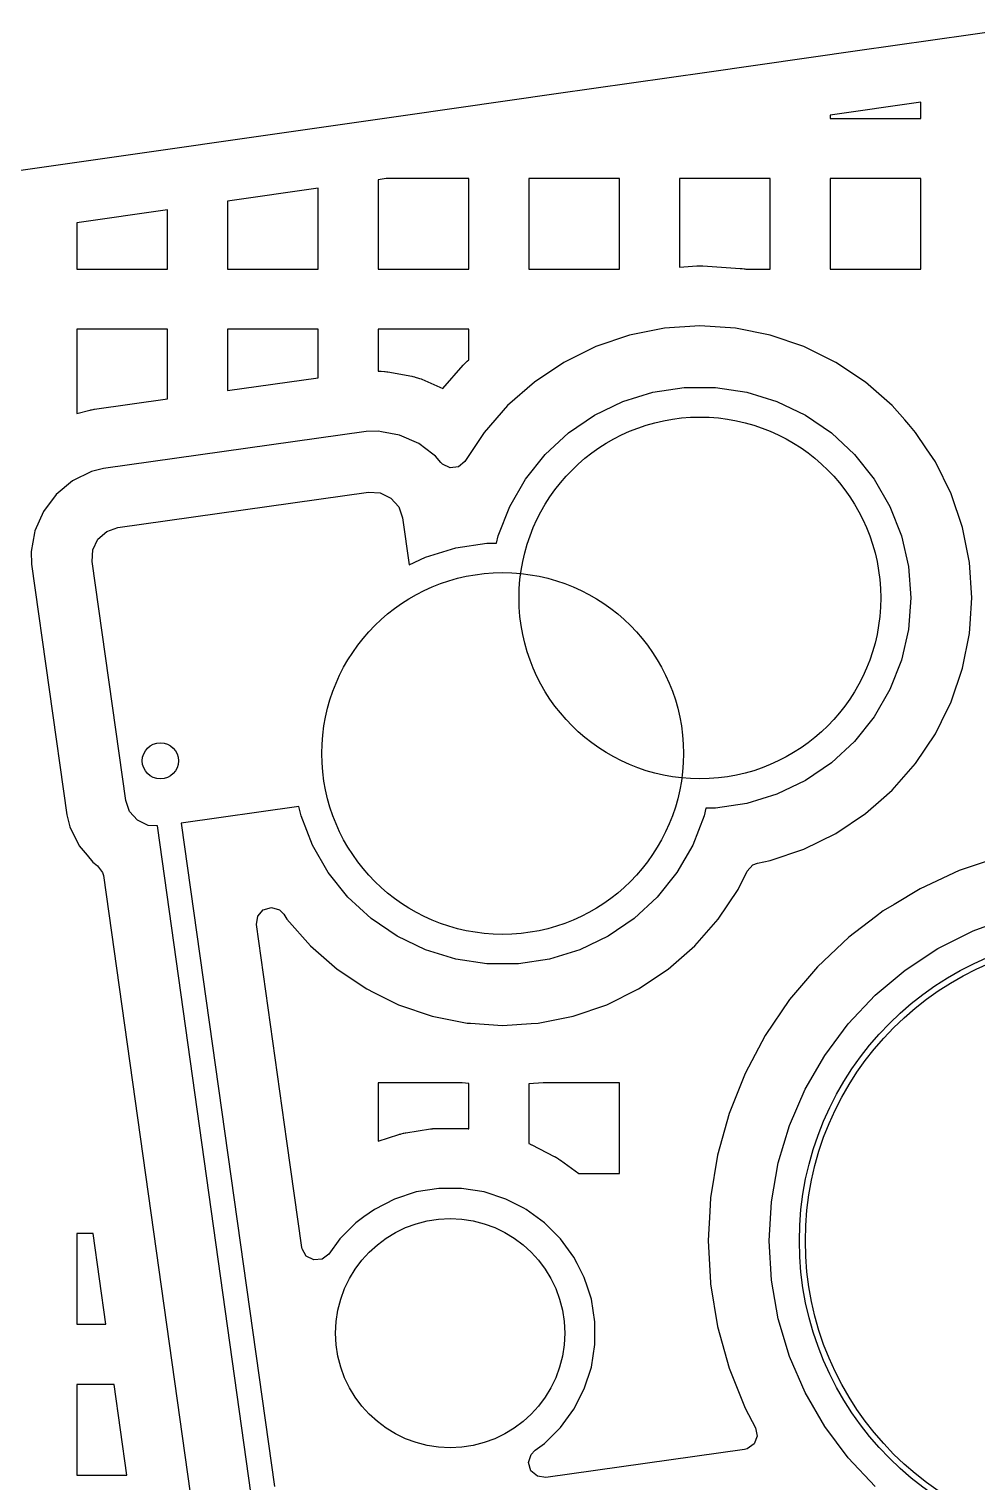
# Model space of a CAD drawing. Extents: x 2.49 to 8.57, y -5.87 to -1.87.
# Drawn here: x 3.3174 to 3.627, y -3.0932 to -2.6188 of the extents above; entities that cross this region are included whole.
import ezdxf

# ---------------------------------------------------------------- set-up
doc = ezdxf.new("R2010")
doc.units = 0
doc.header["$MEASUREMENT"] = 0
doc.layers.add('BLACK', color=7, linetype='CONTINUOUS')

msp = doc.modelspace()

# ---------------------------------------------------------------- linework, layer by layer
at = {"layer": 'BLACK', "linetype": 'CONTINUOUS'}
for p, q in [((3.58799, -2.62585), (3.63721, -2.61883)), ((3.53878, -2.63288), (3.58799, -2.62585)), ((3.48957, -2.63991), (3.53878, -2.63288)), ((3.44036, -2.64694), (3.48957, -2.63991)), ((3.29272, -2.66802), (3.44036, -2.64694)), ((3.60867, -2.64271), (3.57906, -2.64694)), ((3.57906, -2.64694), (3.57906, -2.64803)), ((3.60867, -2.64803), (3.60867, -2.64271)), ((3.57906, -2.64803), (3.60867, -2.64803)), ((3.43407, -2.66764), (3.43142, -2.66802)), ((3.43142, -2.66802), (3.43142, -2.69724)), ((3.46103, -2.66764), (3.43407, -2.66764)), ((3.46103, -2.69724), (3.46103, -2.66764)), ((3.51024, -2.66764), (3.48064, -2.66764)), ((3.48064, -2.66764), (3.48064, -2.69724)), ((3.51024, -2.69655), (3.51024, -2.66764)), ((3.55945, -2.66764), (3.52985, -2.66764)), ((3.52985, -2.66764), (3.52985, -2.69655)), ((3.55945, -2.69724), (3.55945, -2.66764)), ((3.60867, -2.66764), (3.57906, -2.66764)), ((3.57906, -2.66764), (3.57906, -2.69724)), ((3.60867, -2.69724), (3.60867, -2.66764)), ((3.41182, -2.67082), (3.38221, -2.67504)), ((3.38221, -2.67504), (3.38221, -2.69724)), ((3.41182, -2.69724), (3.41182, -2.67082)), ((3.3626, -2.67784), (3.333, -2.68207)), ((3.3626, -2.69724), (3.3626, -2.67784)), ((3.333, -2.68207), (3.333, -2.69724)), ((3.333, -2.69724), (3.3626, -2.69724)), ((3.38221, -2.69724), (3.41182, -2.69724)), ((3.43142, -2.69724), (3.46103, -2.69724)), ((3.48064, -2.69724), (3.51024, -2.69724)), ((3.51024, -2.69724), (3.51024, -2.69655)), ((3.52985, -2.69655), (3.53556, -2.69618)), ((3.53556, -2.69618), (3.53572, -2.69617)), ((3.53572, -2.69617), (3.53604, -2.69616)), ((3.53604, -2.69616), (3.5362, -2.69616)), ((3.5362, -2.69616), (3.53684, -2.69616)), ((3.53684, -2.69616), (3.537, -2.69616)), ((3.537, -2.69616), (3.53733, -2.69617)), ((3.53733, -2.69617), (3.53749, -2.69618)), ((3.53749, -2.69618), (3.54972, -2.69698)), ((3.54972, -2.69698), (3.54988, -2.69699)), ((3.54988, -2.69699), (3.5502, -2.69703)), ((3.5502, -2.69703), (3.55035, -2.69704)), ((3.55035, -2.69704), (3.55099, -2.69713)), ((3.55099, -2.69713), (3.55115, -2.69715)), ((3.55115, -2.69715), (3.55147, -2.6972)), ((3.55147, -2.6972), (3.55162, -2.69723)), ((3.55162, -2.69723), (3.55168, -2.69724)), ((3.55168, -2.69724), (3.55945, -2.69724)), ((3.57906, -2.69724), (3.60867, -2.69724)), ((3.3626, -2.71685), (3.333, -2.71685)), ((3.333, -2.71685), (3.333, -2.7443)), ((3.3626, -2.73685), (3.3626, -2.71685)), ((3.41182, -2.71685), (3.38221, -2.71685)), ((3.38221, -2.71685), (3.38221, -2.73685)), ((3.41182, -2.73052), (3.41182, -2.71685)), ((3.46103, -2.71685), (3.43142, -2.71685)), ((3.43142, -2.71685), (3.43142, -2.73052)), ((3.46103, -2.72684), (3.46103, -2.71685)), ((3.52493, -2.71652), (3.51354, -2.71879)), ((3.53652, -2.71577), (3.52493, -2.71652)), ((3.52493, -2.71652), (3.52493, -2.71652)), ((3.52493, -2.71652), (3.52493, -2.71652)), ((3.52493, -2.71652), (3.52493, -2.71652)), ((3.52493, -2.71652), (3.52493, -2.71652)), ((3.54811, -2.71652), (3.53652, -2.71577)), ((3.53652, -2.71577), (3.53652, -2.71577)), ((3.5595, -2.71879), (3.54811, -2.71652)), ((3.54811, -2.71652), (3.54811, -2.71652)), ((3.54811, -2.71652), (3.54811, -2.71652)), ((3.50254, -2.72252), (3.49213, -2.72766)), ((3.51354, -2.71879), (3.50254, -2.72252)), ((3.51354, -2.71879), (3.51354, -2.71879)), ((3.55951, -2.71879), (3.5595, -2.71879)), ((3.5595, -2.71879), (3.5595, -2.71879)), ((3.5705, -2.72252), (3.55951, -2.71879)), ((3.58092, -2.72766), (3.5705, -2.72252)), ((3.4601, -2.72768), (3.46022, -2.72757)), ((3.46022, -2.72757), (3.46045, -2.72735)), ((3.46045, -2.72735), (3.46057, -2.72724)), ((3.46057, -2.72724), (3.46103, -2.72684)), ((3.41182, -2.73269), (3.41182, -2.73052)), ((3.43142, -2.73052), (3.43164, -2.73051)), ((3.43164, -2.73051), (3.43218, -2.73052)), ((3.43218, -2.73052), (3.43244, -2.73053)), ((3.43244, -2.73053), (3.43351, -2.73061)), ((3.43351, -2.73061), (3.43378, -2.73064)), ((3.43378, -2.73064), (3.43431, -2.7307)), ((3.43431, -2.7307), (3.43457, -2.73075)), ((3.43457, -2.73075), (3.44245, -2.73218)), ((3.44245, -2.73218), (3.44273, -2.73224)), ((3.44273, -2.73224), (3.44329, -2.73238)), ((3.45256, -2.73618), (3.45921, -2.7286)), ((3.45921, -2.7286), (3.45932, -2.72848)), ((3.45932, -2.72848), (3.45954, -2.72825)), ((3.45954, -2.72825), (3.45965, -2.72813)), ((3.45965, -2.72813), (3.4601, -2.72768)), ((3.49213, -2.72766), (3.48247, -2.73411)), ((3.59058, -2.73411), (3.58092, -2.72766)), ((3.58092, -2.72766), (3.58092, -2.72766)), ((3.3626, -2.73961), (3.3626, -2.73685)), ((3.38221, -2.73685), (3.41182, -2.73269)), ((3.44329, -2.73238), (3.44356, -2.73245)), ((3.44356, -2.73245), (3.44465, -2.73279)), ((3.44465, -2.73279), (3.44492, -2.73288)), ((3.44492, -2.73288), (3.44546, -2.73308)), ((3.44546, -2.73308), (3.44572, -2.73318)), ((3.44572, -2.73318), (3.45256, -2.73618)), ((3.48247, -2.73411), (3.47374, -2.74177)), ((3.52119, -2.73739), (3.53137, -2.73585)), ((3.53137, -2.73585), (3.54167, -2.73585)), ((3.54167, -2.73585), (3.55185, -2.73739)), ((3.59931, -2.74177), (3.59058, -2.73411)), ((3.33877, -2.74296), (3.3626, -2.73961)), ((3.47374, -2.74177), (3.46608, -2.7505)), ((3.50207, -2.74489), (3.51135, -2.74042)), ((3.51135, -2.74042), (3.52119, -2.73739)), ((3.55185, -2.73739), (3.56169, -2.74042)), ((3.56169, -2.74042), (3.57097, -2.74489)), ((3.60342, -2.74646), (3.59931, -2.74177)), ((3.333, -2.7443), (3.3373, -2.74324)), ((3.3373, -2.74324), (3.33742, -2.74321)), ((3.33742, -2.74321), (3.33766, -2.74316)), ((3.33766, -2.74316), (3.33778, -2.74313)), ((3.33778, -2.74313), (3.33827, -2.74304)), ((3.33827, -2.74304), (3.3384, -2.74302)), ((3.3384, -2.74302), (3.33865, -2.74298)), ((3.33865, -2.74298), (3.33877, -2.74296)), ((3.49357, -2.75069), (3.50207, -2.74489)), ((3.57097, -2.74489), (3.57948, -2.75069)), ((3.60472, -2.74794), (3.60342, -2.74646)), ((3.42752, -2.75028), (3.34174, -2.76234)), ((3.43158, -2.75013), (3.42752, -2.75028)), ((3.42752, -2.75028), (3.42752, -2.75028)), ((3.43254, -2.7503), (3.43158, -2.75013)), ((3.43838, -2.75137), (3.43254, -2.7503)), ((3.46608, -2.7505), (3.45976, -2.75997)), ((3.48602, -2.7577), (3.49357, -2.75069)), ((3.57948, -2.75069), (3.58703, -2.7577)), ((3.60697, -2.7505), (3.60472, -2.74794)), ((3.61057, -2.7559), (3.60697, -2.7505)), ((3.4447, -2.75414), (3.43838, -2.75137)), ((3.44931, -2.75761), (3.4447, -2.75414)), ((3.61342, -2.76016), (3.61057, -2.7559)), ((3.45022, -2.7583), (3.44931, -2.75761)), ((3.45194, -2.76037), (3.45022, -2.7583)), ((3.45022, -2.7583), (3.45022, -2.7583)), ((3.45243, -2.76089), (3.45194, -2.76037)), ((3.45976, -2.75997), (3.45765, -2.76173)), ((3.4796, -2.76575), (3.48602, -2.7577)), ((3.58703, -2.7577), (3.59345, -2.76575)), ((3.61856, -2.77058), (3.61342, -2.76016)), ((3.61342, -2.76016), (3.61342, -2.76016)), ((3.33779, -2.76331), (3.3316, -2.76637)), ((3.34174, -2.76234), (3.33779, -2.76331)), ((3.33779, -2.76331), (3.33779, -2.76331)), ((3.34174, -2.76234), (3.34174, -2.76234)), ((3.45492, -2.76208), (3.45243, -2.76089)), ((3.45765, -2.76173), (3.45492, -2.76208)), ((3.3316, -2.76637), (3.32629, -2.77078)), ((3.3316, -2.76637), (3.3316, -2.76637)), ((3.34644, -2.78158), (3.42831, -2.77007)), ((3.42831, -2.77007), (3.43214, -2.77029)), ((3.43214, -2.77029), (3.4356, -2.77196)), ((3.47445, -2.77466), (3.4796, -2.76575)), ((3.59345, -2.76575), (3.5986, -2.77466)), ((3.32629, -2.77078), (3.32213, -2.7763)), ((3.32629, -2.77078), (3.32629, -2.77078)), ((3.4356, -2.77196), (3.43816, -2.77482)), ((3.43816, -2.77482), (3.43942, -2.77845)), ((3.47069, -2.78425), (3.47445, -2.77466)), ((3.5986, -2.77466), (3.60236, -2.78425)), ((3.62229, -2.78158), (3.61856, -2.77058)), ((3.32213, -2.7763), (3.31936, -2.78263)), ((3.32213, -2.7763), (3.32213, -2.7763)), ((3.32213, -2.7763), (3.32213, -2.7763)), ((3.43942, -2.77845), (3.44158, -2.7938)), ((3.31924, -2.78327), (3.31812, -2.78942)), ((3.31936, -2.78263), (3.31924, -2.78327)), ((3.33995, -2.7854), (3.34281, -2.78284)), ((3.34281, -2.78284), (3.34644, -2.78158)), ((3.47014, -2.78665), (3.47069, -2.78425)), ((3.60236, -2.78425), (3.60465, -2.79429)), ((3.62456, -2.79297), (3.62229, -2.78158)), ((3.33806, -2.79269), (3.33828, -2.78886)), ((3.33828, -2.78886), (3.33995, -2.7854)), ((3.44693, -2.79122), (3.45677, -2.78819)), ((3.45677, -2.78819), (3.46695, -2.78665)), ((3.46695, -2.78665), (3.47014, -2.78665)), ((3.31812, -2.78942), (3.31827, -2.79349)), ((3.31827, -2.79349), (3.31827, -2.79349)), ((3.31827, -2.79349), (3.32978, -2.87536)), ((3.34902, -2.87067), (3.33806, -2.79269)), ((3.44158, -2.7938), (3.44693, -2.79122)), ((3.62532, -2.80456), (3.62456, -2.79297)), ((3.62456, -2.79297), (3.62456, -2.79297)), ((3.60465, -2.79429), (3.60542, -2.80456)), ((3.60542, -2.80456), (3.60465, -2.81483)), ((3.62476, -2.813), (3.62532, -2.80456)), ((3.62532, -2.80456), (3.62532, -2.80456)), ((3.62456, -2.81615), (3.62476, -2.813)), ((3.60465, -2.81483), (3.60236, -2.82487)), ((3.62229, -2.82754), (3.62456, -2.81615)), ((3.60236, -2.82487), (3.5986, -2.83445)), ((3.61856, -2.83854), (3.62229, -2.82754)), ((3.5986, -2.83445), (3.59345, -2.84337)), ((3.61543, -2.84488), (3.61856, -2.83854)), ((3.59345, -2.84337), (3.58703, -2.85142)), ((3.61342, -2.84895), (3.61543, -2.84488)), ((3.60697, -2.85861), (3.61342, -2.84895)), ((3.58703, -2.85142), (3.57948, -2.85842)), ((3.57948, -2.85842), (3.57097, -2.86422)), ((3.59931, -2.86734), (3.60697, -2.85861)), ((3.57097, -2.86422), (3.56169, -2.86869)), ((3.56169, -2.86869), (3.55185, -2.87173)), ((3.59567, -2.87053), (3.59931, -2.86734)), ((3.35028, -2.87429), (3.34902, -2.87067)), ((3.35284, -2.87716), (3.35028, -2.87429)), ((3.40558, -2.87266), (3.36715, -2.87806)), ((3.40626, -2.87566), (3.40558, -2.87266)), ((3.53849, -2.87326), (3.53794, -2.87566)), ((3.54167, -2.87326), (3.53849, -2.87326)), ((3.55185, -2.87173), (3.54167, -2.87326)), ((3.59058, -2.875), (3.59567, -2.87053)), ((3.32978, -2.87536), (3.32978, -2.87536)), ((3.32978, -2.87536), (3.33075, -2.87931)), ((3.33075, -2.87931), (3.33382, -2.8855)), ((3.3563, -2.87883), (3.35284, -2.87716)), ((3.35933, -2.879), (3.3563, -2.87883)), ((3.39002, -3.09736), (3.35933, -2.879)), ((3.36715, -2.87806), (3.39759, -3.09465)), ((3.41003, -2.88525), (3.40626, -2.87566)), ((3.53794, -2.87566), (3.53417, -2.88525)), ((3.58092, -2.88145), (3.59058, -2.875)), ((3.5705, -2.88659), (3.58092, -2.88145)), ((3.33382, -2.8855), (3.33382, -2.8855)), ((3.33382, -2.8855), (3.33638, -2.8886)), ((3.33638, -2.8886), (3.33822, -2.89082)), ((3.41517, -2.89417), (3.41003, -2.88525)), ((3.53417, -2.88525), (3.52903, -2.89417)), ((3.5595, -2.89032), (3.5705, -2.88659)), ((3.33822, -2.89082), (3.33874, -2.8912)), ((3.33874, -2.8912), (3.33982, -2.89202)), ((3.33982, -2.89202), (3.34146, -2.89423)), ((3.55194, -2.89378), (3.55381, -2.89175)), ((3.55381, -2.89175), (3.55537, -2.89115)), ((3.55537, -2.89115), (3.5595, -2.89032)), ((3.62123, -2.8936), (3.60844, -2.89951)), ((3.62451, -2.89249), (3.62123, -2.8936)), ((3.62123, -2.8936), (3.62123, -2.8936)), ((3.62123, -2.8936), (3.62123, -2.8936)), ((3.63458, -2.8891), (3.62451, -2.89249)), ((3.34146, -2.89423), (3.34172, -2.89524)), ((3.34172, -2.89524), (3.37005, -3.09685)), ((3.42159, -2.90222), (3.41517, -2.89417)), ((3.52903, -2.89417), (3.52261, -2.90222)), ((3.549, -2.89975), (3.55194, -2.89378)), ((3.42914, -2.90922), (3.42159, -2.90222)), ((3.52261, -2.90222), (3.51506, -2.90922)), ((3.54254, -2.90941), (3.549, -2.89975)), ((3.60844, -2.89951), (3.59997, -2.90461)), ((3.60844, -2.89951), (3.60844, -2.89951)), ((3.39211, -2.90851), (3.39392, -2.90643)), ((3.39392, -2.90643), (3.39656, -2.90567)), ((3.39656, -2.90567), (3.3992, -2.90645)), ((3.3992, -2.90645), (3.40061, -2.90784)), ((3.40061, -2.90784), (3.40166, -2.90941)), ((3.59637, -2.90678), (3.59389, -2.90866)), ((3.59997, -2.90461), (3.59637, -2.90678)), ((3.39171, -2.91123), (3.39211, -2.90851)), ((3.40165, -2.98196), (3.39171, -2.91123)), ((3.40166, -2.90941), (3.40931, -2.91814)), ((3.43765, -2.91502), (3.42914, -2.90922)), ((3.51506, -2.90922), (3.50655, -2.91502)), ((3.53489, -2.91814), (3.54254, -2.90941)), ((3.59389, -2.90866), (3.58515, -2.9153)), ((3.62573, -2.91327), (3.63778, -2.90888)), ((3.44693, -2.91949), (3.43765, -2.91502)), ((3.50655, -2.91502), (3.49727, -2.91949)), ((3.58515, -2.9153), (3.57492, -2.92499)), ((3.58515, -2.9153), (3.58515, -2.9153)), ((3.61428, -2.91902), (3.62573, -2.91327)), ((3.40931, -2.91814), (3.41805, -2.9258)), ((3.45677, -2.92253), (3.44693, -2.91949)), ((3.49727, -2.91949), (3.48743, -2.92253)), ((3.52615, -2.9258), (3.53489, -2.91814)), ((3.60357, -2.92606), (3.61428, -2.91902)), ((3.41805, -2.9258), (3.4277, -2.93225)), ((3.46695, -2.92406), (3.45677, -2.92253)), ((3.47725, -2.92406), (3.46695, -2.92406)), ((3.48743, -2.92253), (3.47725, -2.92406)), ((3.5165, -2.93225), (3.52615, -2.9258)), ((3.57492, -2.92499), (3.5658, -2.93573)), ((3.59375, -2.9343), (3.60357, -2.92606)), ((3.4277, -2.93225), (3.4277, -2.93225)), ((3.4277, -2.93225), (3.43, -2.93339)), ((3.43, -2.93339), (3.43812, -2.93739)), ((3.50608, -2.93739), (3.5165, -2.93225)), ((3.5658, -2.93573), (3.55789, -2.9474)), ((3.5658, -2.93573), (3.5658, -2.93573)), ((3.58495, -2.94363), (3.59375, -2.9343)), ((3.43812, -2.93739), (3.44912, -2.94112)), ((3.49508, -2.94112), (3.50608, -2.93739)), ((3.44912, -2.94112), (3.46051, -2.94339)), ((3.46051, -2.94339), (3.46162, -2.94346)), ((3.46162, -2.94346), (3.4721, -2.94415)), ((3.4721, -2.94415), (3.48138, -2.94354)), ((3.4721, -2.94415), (3.4721, -2.94415)), ((3.4721, -2.94415), (3.4721, -2.94415)), ((3.48138, -2.94354), (3.48369, -2.94339)), ((3.48369, -2.94339), (3.49508, -2.94112)), ((3.57729, -2.95391), (3.58495, -2.94363)), ((3.55789, -2.9474), (3.55129, -2.95985)), ((3.55789, -2.9474), (3.55789, -2.9474)), ((3.57088, -2.96501), (3.57729, -2.95391)), ((3.55129, -2.95985), (3.54608, -2.97294)), ((3.55129, -2.95985), (3.55129, -2.95985)), ((3.45869, -2.96291), (3.43142, -2.96291)), ((3.43142, -2.96291), (3.43142, -2.98196)), ((3.45875, -2.96292), (3.45869, -2.96291)), ((3.45891, -2.96293), (3.45875, -2.96292)), ((3.46103, -2.96307), (3.45891, -2.96293)), ((3.46103, -2.96324), (3.46103, -2.96307)), ((3.46103, -2.97789), (3.46103, -2.96324)), ((3.48529, -2.96293), (3.48064, -2.96324)), ((3.48064, -2.96324), (3.48064, -2.98272)), ((3.48545, -2.96292), (3.48529, -2.96293)), ((3.48551, -2.96291), (3.48545, -2.96292)), ((3.51024, -2.96291), (3.48551, -2.96291)), ((3.51024, -2.99252), (3.51024, -2.96291)), ((3.56581, -2.97678), (3.57088, -2.96501)), ((3.54608, -2.97294), (3.54231, -2.98651)), ((3.54608, -2.97294), (3.54608, -2.97294)), ((3.44045, -2.97922), (3.44856, -2.97793)), ((3.44856, -2.97793), (3.44875, -2.97791)), ((3.44875, -2.97791), (3.44914, -2.97786)), ((3.44914, -2.97786), (3.44933, -2.97784)), ((3.44933, -2.97784), (3.45009, -2.97778)), ((3.45009, -2.97778), (3.45028, -2.97777)), ((3.45028, -2.97777), (3.45067, -2.97776)), ((3.45067, -2.97776), (3.45086, -2.97775)), ((3.45086, -2.97775), (3.45907, -2.97775)), ((3.45907, -2.97775), (3.45926, -2.97776)), ((3.45926, -2.97776), (3.45965, -2.97777)), ((3.45965, -2.97777), (3.45984, -2.97778)), ((3.45984, -2.97778), (3.46061, -2.97784)), ((3.46061, -2.97784), (3.4608, -2.97786)), ((3.4608, -2.97786), (3.46103, -2.97789)), ((3.56213, -2.98906), (3.56581, -2.97678)), ((3.40652, -3.01661), (3.40165, -2.98196)), ((3.43142, -2.98196), (3.43821, -2.97976)), ((3.43821, -2.97976), (3.43839, -2.9797)), ((3.43839, -2.9797), (3.43876, -2.9796)), ((3.43876, -2.9796), (3.43895, -2.97955)), ((3.43895, -2.97955), (3.4397, -2.97937)), ((3.4397, -2.97937), (3.43988, -2.97933)), ((3.43988, -2.97933), (3.44026, -2.97925)), ((3.44026, -2.97925), (3.44045, -2.97922)), ((3.48064, -2.98272), (3.48097, -2.98285)), ((3.48097, -2.98285), (3.48114, -2.98293)), ((3.48114, -2.98293), (3.4815, -2.98309)), ((3.4815, -2.98309), (3.48167, -2.98318)), ((3.48167, -2.98318), (3.48898, -2.9869)), ((3.48898, -2.9869), (3.48915, -2.98699)), ((3.48915, -2.98699), (3.48949, -2.98718)), ((3.48949, -2.98718), (3.48965, -2.98728)), ((3.48965, -2.98728), (3.49031, -2.98768)), ((3.49031, -2.98768), (3.49047, -2.98779)), ((3.49047, -2.98779), (3.49079, -2.988)), ((3.49079, -2.988), (3.49095, -2.98811)), ((3.49095, -2.98811), (3.49702, -2.99252)), ((3.54231, -2.98651), (3.54003, -3.00042)), ((3.54231, -2.98651), (3.54231, -2.98651)), ((3.49702, -2.99252), (3.51024, -2.99252)), ((3.5599, -3.00169), (3.56213, -2.98906)), ((3.45125, -2.99736), (3.4439, -2.99852)), ((3.45869, -2.99736), (3.45125, -2.99736)), ((3.45125, -2.99736), (3.45125, -2.99736)), ((3.46603, -2.99852), (3.45869, -2.99736)), ((3.45869, -2.99736), (3.45869, -2.99736)), ((3.43682, -3.00082), (3.4302, -3.0042)), ((3.4439, -2.99852), (3.43682, -3.00082)), ((3.47311, -3.00082), (3.46603, -2.99852)), ((3.47907, -3.00386), (3.47311, -3.00082)), ((3.54003, -3.00042), (3.53979, -3.00486)), ((3.54003, -3.00042), (3.54003, -3.00042)), ((3.54003, -3.00042), (3.54003, -3.00042)), ((3.55916, -3.01449), (3.5599, -3.00169)), ((3.42676, -3.00669), (3.42418, -3.00857)), ((3.4302, -3.0042), (3.42676, -3.00669)), ((3.47974, -3.0042), (3.47907, -3.00386)), ((3.48576, -3.00857), (3.47974, -3.0042)), ((3.53979, -3.00486), (3.53927, -3.01441)), ((3.33834, -3.01213), (3.333, -3.01213)), ((3.333, -3.01213), (3.333, -3.04173)), ((3.34251, -3.04173), (3.33834, -3.01213)), ((3.42418, -3.00857), (3.41892, -3.01383)), ((3.42418, -3.00857), (3.42418, -3.00857)), ((3.42418, -3.00857), (3.42418, -3.00857)), ((3.49102, -3.01383), (3.48576, -3.00857)), ((3.4066, -3.01704), (3.40652, -3.01661)), ((3.41892, -3.01383), (3.41531, -3.0188)), ((3.49539, -3.01985), (3.49102, -3.01383)), ((3.53927, -3.01441), (3.53926, -3.01449)), ((3.53926, -3.01449), (3.54, -3.02804)), ((3.5599, -3.02728), (3.55916, -3.01449)), ((3.40795, -3.01943), (3.4066, -3.01704)), ((3.41039, -3.02072), (3.40795, -3.01943)), ((3.41313, -3.02048), (3.41039, -3.02072)), ((3.41531, -3.0188), (3.41313, -3.02048)), ((3.49641, -3.02185), (3.49539, -3.01985)), ((3.49877, -3.02648), (3.49641, -3.02185)), ((3.49978, -3.02959), (3.49877, -3.02648)), ((3.49877, -3.02648), (3.49877, -3.02648)), ((3.49877, -3.02648), (3.49877, -3.02648)), ((3.50107, -3.03355), (3.49978, -3.02959)), ((3.54, -3.02804), (3.54003, -3.02856)), ((3.54003, -3.02856), (3.54003, -3.02856)), ((3.54003, -3.02856), (3.54231, -3.04246)), ((3.56213, -3.03991), (3.5599, -3.02728)), ((3.50223, -3.0409), (3.50107, -3.03355)), ((3.56581, -3.05219), (3.56213, -3.03991)), ((3.333, -3.04173), (3.34251, -3.04173)), ((3.50223, -3.04834), (3.50223, -3.0409)), ((3.54231, -3.04246), (3.54231, -3.04246)), ((3.54231, -3.04246), (3.54608, -3.05604)), ((3.50107, -3.05569), (3.50223, -3.04834)), ((3.57088, -3.06396), (3.56581, -3.05219)), ((3.49877, -3.06277), (3.50107, -3.05569)), ((3.50107, -3.05569), (3.50107, -3.05569)), ((3.54608, -3.05604), (3.54608, -3.05604)), ((3.54608, -3.05604), (3.55129, -3.06913)), ((3.34526, -3.06134), (3.333, -3.06134)), ((3.333, -3.06134), (3.333, -3.09095)), ((3.34942, -3.09095), (3.34526, -3.06134)), ((3.49539, -3.06939), (3.49877, -3.06277)), ((3.57729, -3.07506), (3.57088, -3.06396)), ((3.55129, -3.06913), (3.55129, -3.06913)), ((3.55129, -3.06913), (3.55467, -3.0755)), ((3.49102, -3.07541), (3.49539, -3.06939)), ((3.48576, -3.08067), (3.49102, -3.07541)), ((3.55522, -3.0782), (3.55423, -3.08076)), ((3.55467, -3.0755), (3.55522, -3.0782)), ((3.58495, -3.08534), (3.57729, -3.07506)), ((3.48138, -3.08426), (3.48261, -3.08296)), ((3.48261, -3.08296), (3.48275, -3.08286)), ((3.48275, -3.08286), (3.48576, -3.08067)), ((3.55104, -3.08263), (3.48616, -3.09174)), ((3.55201, -3.08239), (3.55104, -3.08263)), ((3.55423, -3.08076), (3.55201, -3.08239)), ((3.4806, -3.08689), (3.48138, -3.08426)), ((3.48136, -3.08954), (3.4806, -3.08689)), ((3.59375, -3.09467), (3.58495, -3.08534)), ((3.333, -3.09095), (3.34942, -3.09095)), ((3.48344, -3.09134), (3.48136, -3.08954)), ((3.48616, -3.09174), (3.48344, -3.09134))]:
    msp.add_line(p, q, dxfattribs=at)
at = {"layer": 'BLACK'}
for centre, radius in [((3.53652, -2.80456), 0.05906), ((3.4721, -2.85536), 0.05906), ((3.36032, -2.85775), 0.00591), ((3.6694, -3.01449), 0.10039), ((3.6694, -3.01449), 0.09843), ((3.45497, -3.04462), 0.0374)]:
    msp.add_circle(centre, radius, dxfattribs=at)

doc.saveas('drawing.dxf')
